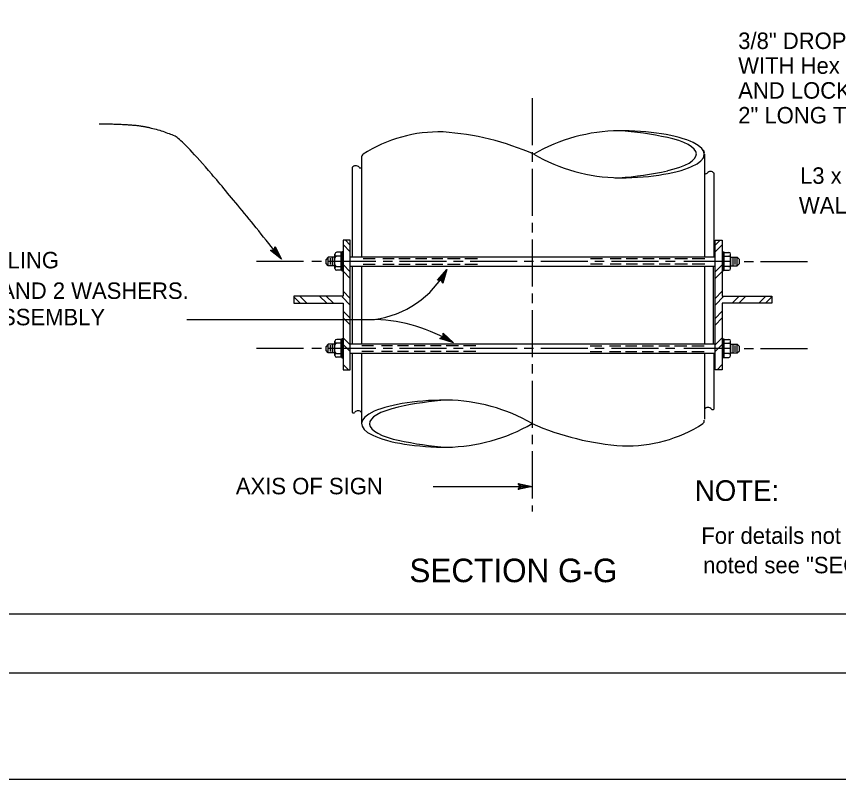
# Model space of a CAD drawing. Extents: x -894 to 866, y -476 to 714.
# Drawn here: x -360.5 to -11.2, y -476.4 to -152.3 of the extents above; entities that cross this region are included whole.
import ezdxf

# ---------------------------------------------------------------- set-up
doc = ezdxf.new("R2010")
doc.units = 0
for name, color, linetype in [('10 Sheet Format', 7, 'Continuous'), ('56 Stage 3 Anno', 7, 'Continuous'), ('57 Undefined', 7, 'Continuous'), ('59 Sndwall Anno', 7, 'Continuous'), ('60 Nongeo Data', 7, 'Continuous')]:
    doc.layers.add(name, color=color, linetype=linetype)

msp = doc.modelspace()

# ---------------------------------------------------------------- linework, layer by layer
at = {"layer": '10 Sheet Format'}
for p, q in [((-813.45, -406.04), (811.55, -406.04)), ((-863.46, -431.04), (836.55, -431.04))]:
    msp.add_line(p, q, dxfattribs=at)
for points in [[(-894.04, 713.56), (865.96, 713.56), (865.96, -476.44), (-894.04, -476.44)], [(-863.46, -431.04), (836.55, -431.04), (836.55, 668.96), (-863.46, 668.96)]]:
    msp.add_lwpolyline(points, close=True, dxfattribs=at)
at = {"layer": '56 Stage 3 Anno'}
for p, q in [((-288.08, -280.98), (-208.39, -280.98)), ((-183.44, -351.96), (-141.36, -351.96))]:
    msp.add_line(p, q, dxfattribs=at)
for points in [[(-141.36, -187.01), (-141.36, -207.01)], [(-141.36, -210.01), (-141.36, -214.01)], [(-141.36, -217.01), (-141.36, -237.01)], [(-141.36, -240.01), (-141.36, -244.01)], [(-141.36, -247.01), (-141.36, -267.01)], [(-238.53, -256.34), (-258.53, -256.34)], [(-230.91, -256.34), (-234.91, -256.34)], [(-207.73, -256.34), (-227.72, -256.34)], [(-200.73, -256.34), (-204.73, -256.34)], [(-177.72, -256.34), (-197.73, -256.34)], [(-170.72, -256.34), (-174.72, -256.34)], [(-147.73, -256.34), (-167.72, -256.34)], [(-140.73, -256.34), (-144.73, -256.34)], [(-117.73, -256.34), (-137.73, -256.34)], [(-110.73, -256.34), (-114.73, -256.34)], [(-87.73, -256.34), (-107.73, -256.34)], [(-80.63, -256.34), (-84.73, -256.34)], [(-56.95, -256.34), (-76.95, -256.34)], [(-51.33, -256.36), (-47.33, -256.36)], [(-44.33, -256.36), (-24.33, -256.36)], [(-141.36, -270.01), (-141.36, -274.01)], [(-141.36, -277.01), (-141.36, -297.01)], [(-238.53, -293.34), (-258.53, -293.34)], [(-230.91, -293.34), (-234.91, -293.34)], [(-207.73, -293.34), (-227.72, -293.34)], [(-200.73, -293.34), (-204.73, -293.34)], [(-177.72, -293.34), (-197.73, -293.34)], [(-170.72, -293.34), (-174.72, -293.34)], [(-147.73, -293.34), (-167.72, -293.34)], [(-140.73, -293.34), (-144.73, -293.34)], [(-117.73, -293.34), (-137.73, -293.34)], [(-110.73, -293.34), (-114.73, -293.34)], [(-87.73, -293.34), (-107.73, -293.34)], [(-80.73, -293.34), (-84.73, -293.34)], [(-56.95, -293.32), (-76.95, -293.32)], [(-51.33, -293.35), (-47.33, -293.35)], [(-44.33, -293.35), (-24.33, -293.35)], [(-141.36, -300.01), (-141.36, -304.01)], [(-141.36, -307.01), (-141.36, -327.01)], [(-141.36, -330.01), (-141.36, -334.01)], [(-141.36, -337.01), (-141.36, -357.01)], [(-141.36, -360.01), (-141.36, -362.57)]]:
    msp.add_lwpolyline(points, dxfattribs=at)
for points in [[(-250.49, -250.03), (-247.84, -255.46), (-252.55, -251.67), (-252.14, -251.61), (-248.69, -254.4), (-250.63, -250.41), (-250.78, -250.79), (-249.53, -253.34), (-251.74, -251.56), (-251.33, -251.51), (-250.38, -252.27), (-250.92, -251.17), (-251.03, -251.47), (-252.55, -251.67), (-251.03, -251.47)], [(-181.59, -264.36), (-177.62, -259.8), (-179.28, -265.61), (-179.48, -265.26), (-178.26, -261), (-181.18, -264.34), (-180.77, -264.33), (-178.91, -262.19), (-179.69, -264.91), (-179.9, -264.56), (-179.56, -263.38), (-180.37, -264.31), (-180.05, -264.3), (-179.28, -265.61), (-180.05, -264.3)], [(-179.22, -286.78), (-174.84, -290.96), (-180.57, -289.03), (-180.21, -288.84), (-176.01, -290.25), (-179.22, -287.19), (-179.22, -287.59), (-177.17, -289.55), (-179.85, -288.65), (-179.49, -288.46), (-178.33, -288.85), (-179.22, -288), (-179.22, -288.32), (-180.57, -289.03), (-179.22, -288.32)], [(-147.26, -350.64), (-141.36, -351.96), (-147.26, -353.27), (-147.05, -352.92), (-142.73, -351.96), (-147.05, -350.99), (-146.85, -351.34), (-144.08, -351.96), (-146.84, -352.57), (-146.63, -352.22), (-145.44, -351.96), (-146.64, -351.69), (-146.47, -351.96), (-147.26, -353.27), (-146.47, -351.96)]]:
    msp.add_lwpolyline(points, close=True, dxfattribs=at)
for centre, radius, start, end in [((-213.76, -240.23), 41.1, 277.5019, 331.5754), ((-210.89, -350.84), 69.9, 58.954, 87.5344)]:
    msp.add_arc(centre, radius, start, end, dxfattribs=at)
msp.add_open_spline([(-247.84, -255.46), (-287.71, -205.56), (-298.39, -200.82), (-311.04, -198.05), (-325.27, -198.05)], degree=2, dxfattribs=at)
at = {"layer": '59 Sndwall Anno'}
for p, q in [((-218.65, -249.4), (-220.71, -247.34)), ((-63.59, -249.41), (-61.53, -247.36)), ((-218.65, -252.23), (-221.65, -249.23)), ((-63.59, -252.24), (-60.59, -249.24)), ((-218.65, -260.71), (-221.65, -257.71)), ((-63.59, -260.73), (-60.59, -257.73)), ((-218.65, -263.54), (-221.65, -260.54)), ((-63.59, -263.56), (-60.59, -260.56)), ((-239.96, -274.13), (-242.65, -271.44)), ((-237.13, -274.13), (-240.13, -271.13)), ((-228.65, -274.13), (-231.65, -271.13)), ((-225.82, -274.13), (-228.82, -271.13)), ((-218.65, -274.86), (-222.04, -271.46)), ((-218.65, -272.03), (-221.65, -269.03)), ((-63.59, -272.04), (-60.59, -269.04)), ((-63.59, -274.87), (-59.89, -271.17)), ((-56.42, -274.15), (-53.42, -271.15)), ((-53.59, -274.15), (-50.59, -271.15)), ((-45.1, -274.15), (-42.1, -271.15)), ((-42.28, -274.15), (-39.59, -271.46)), ((-63.59, -280.53), (-60.59, -277.53)), ((-63.59, -283.36), (-60.59, -280.36)), ((-218.65, -291.83), (-221.65, -288.83)), ((-63.59, -291.84), (-60.59, -288.84)), ((-218.65, -294.65), (-221.65, -291.65)), ((-63.59, -294.67), (-60.59, -291.67)), ((-219.45, -302.34), (-221.65, -300.14)), ((-62.79, -302.36), (-60.59, -300.15))]:
    msp.add_line(p, q, dxfattribs=at)
at = {"layer": '60 Nongeo Data'}
for p, q in [((-213.83, -212.27), (-213.83, -254.42)), ((-68.22, -210.82), (-68.22, -254.34)), ((-217.83, -216.42), (-217.83, -254.34)), ((-64.22, -218.75), (-64.22, -254.34)), ((-218.65, -247.34), (-221.65, -247.34)), ((-221.65, -247.34), (-221.65, -271.13)), ((-218.65, -302.34), (-218.65, -247.34)), ((-63.59, -247.36), (-60.59, -247.36)), ((-63.59, -302.36), (-63.59, -247.36)), ((-60.59, -247.36), (-60.59, -271.15)), ((-228.01, -254.57), (-228.91, -255.47)), ((-228.01, -258.17), (-228.01, -254.57)), ((-225.31, -254.57), (-228.01, -254.57)), ((-226.21, -258.17), (-226.21, -254.57)), ((-225.31, -258.17), (-225.31, -254.57)), ((-225.31, -258.17), (-225.31, -254.57)), ((-225.2, -259.31), (-225.2, -253.29)), ((-222.48, -254.11), (-224.5, -254.11)), ((-222.48, -252.48), (-224.39, -252.48)), ((-222.48, -260.1), (-222.48, -252.48)), ((-221.83, -252.26), (-222.28, -252.26)), ((-222.28, -252.26), (-222.28, -260.36)), ((-221.83, -260.36), (-221.83, -252.26)), ((-218.65, -254.34), (-63.59, -254.34)), ((-60.41, -260.38), (-60.41, -252.28)), ((-60.41, -252.28), (-59.96, -252.28)), ((-59.96, -252.28), (-59.96, -260.38)), ((-59.76, -260.12), (-59.76, -252.49)), ((-59.76, -252.49), (-57.85, -252.49)), ((-59.76, -254.13), (-57.74, -254.13)), ((-57.04, -259.33), (-57.04, -253.3)), ((-56.92, -258.18), (-56.92, -254.58)), ((-56.92, -254.58), (-54.22, -254.58)), ((-56.02, -258.18), (-56.02, -254.58)), ((-54.22, -258.18), (-54.22, -254.58)), ((-54.22, -254.58), (-53.32, -255.48)), ((-228.91, -257.27), (-228.91, -255.47)), ((-228.01, -258.17), (-228.91, -257.27)), ((-225.31, -258.17), (-228.01, -258.17)), ((-227.1, -257.7), (-227.1, -255.01)), ((-218.65, -258.34), (-63.59, -258.34)), ((-217.83, -258.34), (-217.83, -291.34)), ((-213.83, -258.37), (-213.83, -291.34)), ((-213.11, -255.17), (-208.11, -255.17)), ((-213.11, -257.53), (-208.11, -257.53)), ((-204.78, -255.17), (-200.05, -255.17)), ((-204.78, -257.53), (-200.05, -257.53)), ((-197.97, -255.17), (-193.24, -255.17)), ((-197.97, -257.53), (-193.24, -257.53)), ((-190.88, -255.17), (-186.16, -255.17)), ((-190.88, -257.53), (-186.16, -257.53)), ((-183.94, -255.17), (-179.35, -255.17)), ((-183.94, -257.53), (-179.35, -257.53)), ((-177.27, -255.17), (-171.99, -255.17)), ((-177.27, -257.53), (-171.99, -257.53)), ((-169.91, -255.17), (-164.63, -255.17)), ((-169.91, -257.53), (-164.63, -257.53)), ((-116.55, -255.07), (-111.55, -255.07)), ((-116.55, -257.44), (-111.55, -257.44)), ((-108.21, -255.07), (-103.49, -255.07)), ((-108.21, -257.44), (-103.49, -257.44)), ((-101.41, -255.07), (-96.68, -255.07)), ((-101.41, -257.44), (-96.68, -257.44)), ((-94.32, -255.07), (-89.6, -255.07)), ((-94.32, -257.44), (-89.6, -257.44)), ((-87.38, -255.07), (-82.79, -255.07)), ((-87.38, -257.44), (-82.79, -257.44)), ((-80.71, -255.07), (-75.43, -255.07)), ((-80.71, -257.44), (-75.43, -257.44)), ((-73.35, -255.07), (-68.07, -255.07)), ((-73.35, -257.44), (-68.07, -257.44)), ((-68.22, -258.34), (-68.22, -291.34)), ((-64.41, -258.34), (-64.41, -291.36)), ((-56.92, -258.18), (-54.22, -258.18)), ((-55.13, -257.72), (-55.13, -255.03)), ((-54.22, -258.18), (-53.32, -257.28)), ((-53.32, -257.28), (-53.32, -255.48)), ((-222.48, -260.1), (-224.43, -260.1)), ((-224.38, -258.47), (-222.48, -258.47)), ((-222.28, -260.36), (-221.83, -260.36)), ((-59.96, -260.38), (-60.41, -260.38)), ((-57.86, -258.48), (-59.76, -258.48)), ((-59.76, -260.12), (-57.8, -260.12)), ((-221.65, -271.13), (-242.65, -271.13)), ((-242.65, -271.13), (-242.65, -274.13)), ((-60.59, -271.15), (-39.59, -271.15)), ((-39.59, -271.15), (-39.59, -274.15)), ((-242.65, -274.13), (-221.65, -274.13)), ((-221.65, -274.13), (-221.65, -302.34)), ((-39.59, -274.15), (-60.59, -274.15)), ((-60.59, -274.15), (-60.59, -302.36)), ((-218.65, -280.51), (-221.65, -277.51)), ((-218.65, -283.34), (-221.65, -280.34)), ((-222.46, -289.46), (-224.38, -289.46)), ((-222.46, -297.08), (-222.46, -289.46)), ((-221.81, -289.24), (-222.26, -289.24)), ((-222.26, -289.24), (-222.26, -297.34)), ((-221.81, -297.34), (-221.81, -289.24)), ((-60.43, -297.36), (-60.43, -289.26)), ((-60.43, -289.26), (-59.98, -289.26)), ((-59.98, -289.26), (-59.98, -297.36)), ((-59.78, -297.1), (-59.78, -289.47)), ((-59.78, -289.47), (-57.86, -289.47)), ((-228, -291.55), (-228.9, -292.45)), ((-228.9, -294.25), (-228.9, -292.45)), ((-228, -295.15), (-228, -291.55)), ((-225.3, -291.55), (-228, -291.55)), ((-227.08, -294.68), (-227.08, -291.99)), ((-226.2, -295.15), (-226.2, -291.55)), ((-225.3, -295.15), (-225.3, -291.55)), ((-225.18, -296.29), (-225.18, -290.27)), ((-222.46, -291.09), (-224.48, -291.09)), ((-218.65, -291.34), (-63.59, -291.34)), ((-213.73, -292.13), (-208.73, -292.13)), ((-205.4, -292.13), (-200.67, -292.13)), ((-198.59, -292.13), (-193.87, -292.13)), ((-191.5, -292.13), (-186.78, -292.13)), ((-184.56, -292.13), (-179.97, -292.13)), ((-177.89, -292.13), (-172.61, -292.13)), ((-170.53, -292.13), (-165.25, -292.13)), ((-116.79, -292.18), (-111.79, -292.18)), ((-108.46, -292.18), (-103.73, -292.18)), ((-101.65, -292.18), (-96.93, -292.18)), ((-94.57, -292.18), (-89.84, -292.18)), ((-87.62, -292.18), (-83.04, -292.18)), ((-80.95, -292.18), (-75.67, -292.18)), ((-73.59, -292.18), (-68.31, -292.18)), ((-59.78, -291.11), (-57.75, -291.11)), ((-57.05, -296.31), (-57.05, -290.28)), ((-56.94, -295.16), (-56.94, -291.56)), ((-56.94, -291.56), (-54.24, -291.56)), ((-56.04, -295.16), (-56.04, -291.56)), ((-55.15, -294.7), (-55.15, -292)), ((-54.24, -295.16), (-54.24, -291.56)), ((-54.24, -291.56), (-53.34, -292.46)), ((-53.34, -294.26), (-53.34, -292.46)), ((-228, -295.15), (-228.9, -294.25)), ((-225.3, -295.15), (-228, -295.15)), ((-224.37, -295.45), (-222.46, -295.45)), ((-218.65, -295.34), (-63.59, -295.34)), ((-217.83, -295.34), (-217.83, -320.5)), ((-213.83, -295.34), (-213.83, -325.27)), ((-213.73, -294.49), (-208.73, -294.49)), ((-205.4, -294.49), (-200.67, -294.49)), ((-198.59, -294.49), (-193.87, -294.49)), ((-191.5, -294.49), (-186.78, -294.49)), ((-184.56, -294.49), (-179.97, -294.49)), ((-177.89, -294.49), (-172.61, -294.49)), ((-170.53, -294.49), (-165.25, -294.49)), ((-116.79, -294.55), (-111.79, -294.55)), ((-108.46, -294.55), (-103.73, -294.55)), ((-101.65, -294.55), (-96.93, -294.55)), ((-94.57, -294.55), (-89.84, -294.55)), ((-87.62, -294.55), (-83.04, -294.55)), ((-80.95, -294.55), (-75.67, -294.55)), ((-73.59, -294.55), (-68.31, -294.55)), ((-68.22, -295.34), (-68.22, -323.38)), ((-64.22, -295.34), (-64.22, -319.09)), ((-57.87, -295.46), (-59.78, -295.46)), ((-56.94, -295.16), (-54.24, -295.16)), ((-54.24, -295.16), (-53.34, -294.26)), ((-222.46, -297.08), (-224.42, -297.08)), ((-222.26, -297.34), (-221.81, -297.34)), ((-59.98, -297.36), (-60.43, -297.36)), ((-59.78, -297.1), (-57.82, -297.1)), ((-221.65, -302.34), (-218.65, -302.34)), ((-60.59, -302.36), (-63.59, -302.36))]:
    msp.add_line(p, q, dxfattribs=at)
for centre, radius, start, end in [((-180.94, -260.97), 59.64, 88.2642, 122.7621), ((-187.17, -317.07), 115.99, 66.3532, 86.0257), ((-103.44, -275.24), 74.43, 90.7896, 120.0547), ((-113.45, -337.17), 136.65, 77.484, 86.232), ((-69.91, -210.24), 1.7, 355.3047, 50.5377), ((-212.14, -212.13), 1.7, 129.4623, 184.6953), ((-103.44, -146.4), 74.43, 239.9453, 269.2104), ((-216.34, -217.58), 1.88, 40.443, 141.5359), ((-214.34, -215.92), 0.724, 218.2399, 316.5022), ((-113.45, -84.44), 136.65, 273.768, 282.516), ((-67.6, -218.37), 0.724, 223.4978, 321.7601), ((-65.6, -220.04), 1.88, 38.4641, 139.557), ((-224.38, -253.3), 0.817, 90.7224, 261.7875), ((-224.38, -254.94), 0.817, 90.4996, 178.1024), ((-57.86, -253.31), 0.817, 278.2125, 89.2776), ((-57.86, -254.96), 0.817, 1.8976, 89.5004), ((-224.38, -257.65), 0.817, 182.9268, 270.3985), ((-57.86, -257.67), 0.817, 269.6015, 357.0732), ((-224.38, -259.29), 0.817, 94.8048, 266.3828), ((-57.86, -259.3), 0.817, 273.6172, 85.1952), ((-224.37, -290.27), 0.817, 90.7224, 261.7875), ((-57.87, -290.29), 0.817, 278.2125, 89.2776), ((-224.36, -291.92), 0.817, 90.4996, 178.1024), ((-57.87, -291.93), 0.817, 1.8976, 89.5004), ((-224.37, -294.63), 0.817, 182.9268, 270.3985), ((-224.37, -296.26), 0.817, 94.8048, 266.3828), ((-57.87, -294.65), 0.817, 269.6015, 357.0732), ((-57.87, -296.28), 0.817, 273.6172, 85.1952), ((-168.62, -451.63), 136.65, 93.768, 102.516), ((-178.62, -389.67), 74.43, 59.9453, 89.2104), ((-217.29, -320.01), 0.724, 223.4978, 321.7601), ((-215.29, -321.67), 1.88, 38.4641, 139.557), ((-66.65, -320.26), 1.88, 40.443, 141.5359), ((-64.65, -318.59), 0.724, 218.2399, 316.5022), ((-69.93, -323.94), 1.7, 309.4623, 4.6953), ((-178.62, -260.83), 74.43, 270.7896, 300.0547), ((-94.89, -219), 115.99, 246.3532, 266.0257), ((-101.12, -275.1), 59.64, 268.2642, 302.7621), ((-168.62, -198.9), 136.65, 257.484, 266.232)]:
    msp.add_arc(centre, radius, start, end, dxfattribs=at)
for centre, major_axis, start_param, end_param in [((-104.47, -210.82), (36.25, 0), 4.661466, 7.868597), ((-104.24, -210.76), (32.62, 0), 5.390381, 7.202648), ((-177.6, -325.25), (-36.25, 0), 4.661466, 7.868597), ((-177.82, -325.31), (-32.62, 0), 5.390381, 7.202648)]:
    msp.add_ellipse(centre, major_axis=major_axis, ratio=0.275862, start_param=start_param, end_param=end_param, dxfattribs=at)

# ---------------------------------------------------------------- texts
at = {"layer": '57 Undefined'}
for s, height, p in [('3/8" DROP FORGED EYEBOLT', 7, (-53.83, -166.12)), ('WITH Hex NUT, 2 WASHERS', 7, (-53.83, -176.66)), ('AND LOCK WASHER. SHANK', 7, (-53.83, -187.21)), ('2" LONG Typ, SEE NOTE 6', 7, (-53.83, -197.75)), ('L3 x 3 x 3/8, Typ', 7, (-27.57, -223.39)), ('WALKWAY CHAIN ANGLE', 7, (-28.05, -236.02)), ('3/4" Dia RODS, PREVAILING  ', 7, (-466.4, -259.29)), ('TORQUE LOCK NUTS AND 2 WASHERS. ', 7, (-466.19, -272.28)), ('TOTAL 2 RODS PER ASSEMBLY', 7, (-465.31, -283.49)), ('AXIS OF SIGN', 7, (-267.25, -355.27)), ('NOTE:', 8.75, (-72.23, -358.06)), ('For details not shown or', 7, (-69.5, -376.31)), ('SECTION G-G', 10, (-193.52, -392.6)), ('noted see "SECTION F-F".', 7, (-68.74, -388.83))]:
    msp.add_text(s, height=height, dxfattribs=at).set_placement(p)

doc.saveas('drawing.dxf')
